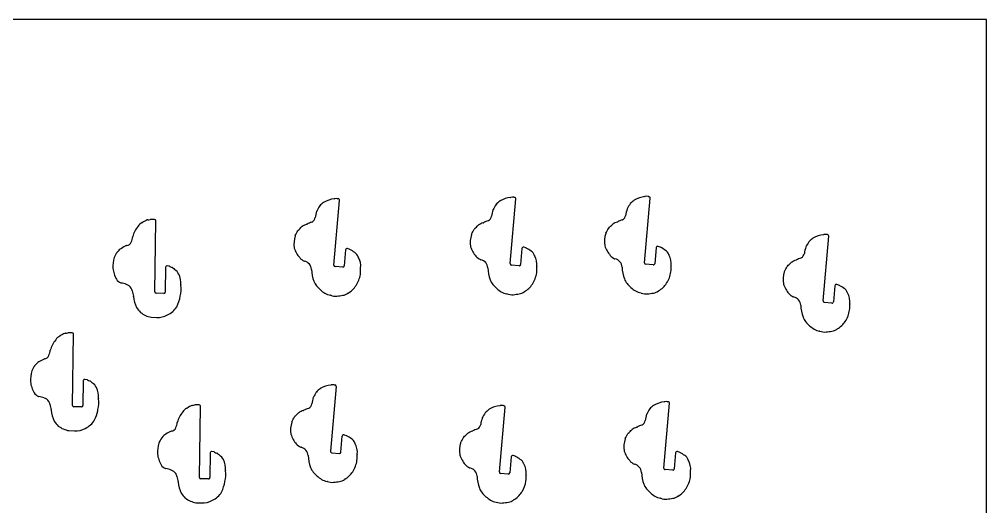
# Model space of a CAD drawing. Extents: x 0 to 821, y 0 to 548.
# Drawn here: x 543.2 to 820.6, y 408.6 to 548.2 of the extents above; entities that cross this region are included whole.
import ezdxf

# ---------------------------------------------------------------- set-up
doc = ezdxf.new("R2010")
doc.units = 0
doc.header["$MEASUREMENT"] = 0
doc.layers.add('WHITE', color=7, linetype='CONTINUOUS')

msp = doc.modelspace()

# ---------------------------------------------------------------- linework, layer by layer
at = {"layer": 'WHITE', "linetype": 'Continuous'}
for p, q in [((820.574183, 548.229817), (0, 548.229817)), ((820.574183, 0), (820.574183, 548.229817)), ((634.653925, 496.820281), (634.523657, 496.829866)), ((683.933925, 478.250281), (685.573533, 496.789747)), ((685.203925, 497.230281), (685.073466, 497.239589)), ((722.423925, 478.49028), (724.063925, 497.030281)), ((723.693533, 497.469747), (723.563925, 497.480281)), ((633.383925, 477.840281), (635.013935, 496.380382)), ((581.983925, 490.910281), (580.843925, 490.920281)), ((582.043863, 470.150344), (582.373925, 490.500281)), ((773.654402, 467.569678), (775.283925, 486.110281)), ((774.913533, 486.549747), (774.793925, 486.560281)), ((688.493925, 482.730281), (687.863662, 482.950108)), ((725.824126, 482.850411), (725.413925, 478.230281)), ((726.983925, 482.970281), (726.353925, 483.190281)), ((636.773925, 482.200281), (636.373924, 477.580278)), ((637.943925, 482.320281), (637.304125, 482.540409)), ((687.333925, 482.600281), (686.923924, 477.990282)), ((585.153949, 477.220091), (585.043925, 470.100281)), ((586.233545, 477.479729), (585.633925, 477.600281)), ((635.933925, 477.220281), (633.743526, 477.409759)), ((686.493925, 477.620281), (684.293526, 477.819759)), ((724.983527, 477.869759), (722.793925, 478.060281)), ((777.044126, 471.930411), (776.633925, 467.310281)), ((778.213925, 472.05028), (777.573925, 472.270281)), ((584.633925, 469.710281), (582.433925, 469.750281)), ((776.204405, 466.949681), (774.013925, 467.140281)), ((581.003745, 462.920047), (582.593925, 462.840281)), ((558.363925, 458.410281), (557.22432, 458.42032)), ((558.423925, 437.650281), (558.753925, 458.000281)), ((561.543925, 444.720281), (561.423925, 437.600281)), ((562.613925, 444.980281), (562.023949, 445.100092)), ((634.053924, 443.050282), (632.413925, 424.510281)), ((633.554234, 443.489742), (633.683925, 443.480281)), ((729.273925, 438.660281), (729.144043, 438.669752)), ((561.013925, 437.210281), (558.813864, 437.250345)), ((594.773925, 437.750281), (593.64442, 437.76033)), ((594.843925, 416.990281), (595.173863, 437.340346)), ((680.843925, 418.580281), (682.483924, 437.120282)), ((682.113925, 437.550281), (681.984043, 437.559752)), ((728.003925, 419.690281), (729.64398, 438.230024)), ((557.433925, 430.410281), (558.984382, 430.340471)), ((635.403446, 424.239882), (635.813925, 428.860281)), ((636.344125, 429.200409), (636.973925, 428.980281)), ((599.033925, 424.320281), (598.433949, 424.440092)), ((732.563925, 424.170281), (731.923662, 424.390108)), ((597.953925, 424.060281), (597.843925, 416.940281)), ((632.784319, 424.069815), (634.973925, 423.880281)), ((684.233925, 422.930281), (683.833924, 418.310278)), ((685.403925, 423.060281), (684.76367, 423.270325)), ((731.393925, 424.040281), (730.994391, 419.429676)), ((730.553925, 419.060281), (728.363448, 419.25988)), ((597.433925, 416.550281), (595.233864, 416.590345)), ((683.393925, 417.950281), (681.203922, 418.140281)), ((593.853925, 409.750281), (595.404164, 409.67967))]:
    msp.add_line(p, q, dxfattribs=at)
for centre, radius, start, end in [((634.519925, 488.652281), 8.2186, 96.9607, 119.571957), ((633.468015, 497.199151), 0.392844, 278.182161, 290.195133), ((634.033192, 495.519806), 1.37925, 73.102791, 108.146314), ((634.521808, 497.233531), 0.403669, 257.447805, 270.26248), ((634.619925, 496.425281), 0.39656, 353.499, 85.080338), ((685.045925, 489.054281), 8.21361, 96.7958, 119.397563), ((684.034101, 497.609504), 0.401309, 275.705633, 288.812919), ((684.611232, 495.930191), 1.37441, 73.813844, 109.011148), ((685.08539, 497.63147), 0.392063, 256.574605, 268.25713), ((685.17398, 496.82984), 0.401559, 354.269841, 85.723478), ((723.55661, 489.301243), 8.217878, 96.869443, 119.548965), ((722.565686, 497.855297), 0.395251, 271.16056, 282.965696), ((723.100258, 496.170475), 1.37401, 73.772372, 108.936327), ((723.571315, 497.882868), 0.402655, 257.509615, 268.948322), ((723.663892, 497.068944), 0.401897, 354.479427, 85.770494), ((650.336462, 481.622114), 24.7908, 148.080489, 151.870118), ((629.645546, 494.536252), 0.401043, 138.872091, 151.161937), ((638.268577, 486.007387), 12.5287, 128.880205, 135.428359), ((630.654581, 495.450638), 0.398246, 118.603478, 128.920725), ((679.376107, 493.514232), 0.399431, 148.945329, 158.570245), ((700.961163, 482.145166), 24.7949, 148.39241, 152.170986), ((680.174701, 494.919), 0.397495, 132.891527, 146.197086), ((688.833532, 486.411351), 12.5361, 128.881949, 135.421753), ((681.239926, 495.880643), 0.399528, 124.41127, 133.601219), ((726.561716, 490.841661), 9.569744, 161.360448, 172.503157), ((717.863406, 493.749808), 0.398946, 148.225541, 157.841348), ((739.45688, 482.394461), 24.795146, 148.417754, 152.196608), ((718.663925, 495.158281), 0.39753, 132.70086, 146.058), ((727.320925, 486.659281), 12.528678, 128.895496, 135.438), ((719.728872, 496.119924), 0.39971, 124.265657, 133.418088), ((626.214576, 491.75967), 1.851271, 300.838601, 349.426457), ((637.516155, 490.207967), 9.55889, 161.442339, 172.715693), ((628.845869, 493.15553), 0.402852, 157.409968, 166.413066), ((676.764264, 492.169484), 1.851543, 300.863628, 349.433892), ((688.066155, 490.617967), 9.55889, 161.442339, 172.715693), ((715.250724, 492.40516), 1.85005, 301.009254, 350.199253), ((582.70729, 484.1367), 7.242196, 138.974128, 165.254947), ((576.956213, 489.165691), 0.397971, 316.247481, 325.404023), ((579.642025, 487.53682), 2.74396, 116.131164, 149.251441), ((578.313378, 490.380066), 0.398299, 287.554449, 295.322779), ((582.751514, 483.693711), 7.631273, 111.989868, 124.003825), ((580.048993, 490.401199), 0.399856, 94.965529, 112.800535), ((579.741625, 495.058007), 4.26718, 273.664847, 283.591721), ((580.833925, 490.520281), 0.400125, 88.567904, 102.924), ((581.973925, 490.510281), 0.400125, 358.567904, 88.5679), ((540.72869, 573.705927), 119.060513, 313.811901, 314.537482), ((624.496457, 488.536957), 0.40078, 123.728181, 130.750256), ((626.646925, 485.636281), 4.01117, 104.487, 126.270008), ((625.562855, 489.916471), 0.404673, 281.493524, 298.164225), ((628.612741, 484.783807), 5.56619, 106.160465, 120.904944), ((626.963925, 490.524281), 0.406541, 284.177161, 299.413), ((673.981515, 487.906724), 0.397191, 132.372806, 150.705888), ((591.267925, 574.095281), 119.06, 313.826204, 314.544), ((675.051743, 488.950156), 0.394858, 123.453857, 132.817699), ((677.208456, 486.046677), 4.01117, 104.509601, 126.29503), ((676.108116, 490.31208), 0.393887, 284.012425, 299.780651), ((679.151157, 485.189062), 5.56481, 105.924782, 120.77583), ((677.510329, 490.918403), 0.394901, 286.776308, 301.064638), ((561.18625, 568.709305), 171.001, 331.429884, 331.96616), ((712.473883, 488.138436), 0.404043, 131.90629, 150.068643), ((629.735703, 574.323748), 119.068, 313.837488, 314.555687), ((713.547882, 489.194299), 0.395434, 124.571343, 133.823479), ((715.697506, 486.286431), 4.011393, 104.490864, 126.285971), ((714.599616, 490.552452), 0.393661, 283.835345, 299.64643), ((717.641519, 485.429165), 5.564702, 105.931234, 120.7738), ((716.001458, 491.15874), 0.395005, 286.568781, 300.818325), ((569.871251, 486.76674), 5.88517, 336.398369, 352.317334), ((629.704925, 483.928281), 7.76056, 162.978, 188.729448), ((622.669231, 486.103897), 0.396735, 153.68437, 165.966954), ((472.588914, 568.891723), 171.003564, 331.111888, 331.650113), ((623.437074, 487.5154), 0.394702, 135.935277, 153.763853), ((680.252814, 484.312923), 7.75652, 162.775236, 188.620676), ((673.225173, 486.493449), 0.39837, 151.99712, 163.019515), ((522.543022, 568.198055), 171.009791, 331.530973, 332.071029), ((718.742574, 484.55615), 7.755255, 162.795607, 188.570123), ((711.721643, 486.749725), 0.400092, 153.084418, 165.483859), ((778.541841, 475.74002), 12.528834, 128.90158, 135.443351), ((770.923925, 485.180281), 0.39829, 118.491645, 128.884), ((774.788491, 478.385228), 8.215352, 96.955026, 119.573185), ((773.784925, 486.935281), 0.395171, 271.271, 283.08074), ((774.319805, 485.250606), 1.373969, 73.777037, 108.917237), ((774.791119, 486.963686), 0.403415, 257.478766, 270.398414), ((774.883892, 486.148944), 0.401897, 354.479427, 85.770494), ((581.091808, 469.175186), 15.950708, 116.823136, 122.617504), ((574.074673, 483.049453), 0.402866, 95.764551, 116.606665), ((573.892774, 484.899266), 1.45587, 275.574965, 340.382134), ((622.430129, 482.766947), 0.396146, 182.382472, 192.677633), ((629.448648, 485.099128), 7.79014, 198.091556, 221.279486), ((672.971635, 483.247444), 0.3997, 194.068829, 203.19758), ((680.007012, 485.485009), 7.78055, 197.927899, 221.105375), ((687.734169, 482.570197), 0.401373, 71.178207, 175.701599), ((688.396925, 482.339281), 0.402852, 67.0629, 76.067241), ((683.711925, 473.594281), 10.3221, 52.9278, 62.024816), ((711.469638, 483.47678), 0.403017, 190.915584, 201.34448), ((718.501277, 485.726191), 7.78493, 197.925909, 221.090252), ((726.223744, 482.810343), 0.401622, 71.086619, 174.274218), ((726.886353, 482.582949), 0.399432, 66.832336, 75.860989), ((722.245762, 473.805895), 10.326473, 52.97534, 62.315299), ((777.783579, 479.92622), 9.560576, 161.370739, 172.525036), ((769.113565, 482.880101), 0.402313, 156.603101, 165.580865), ((790.617636, 471.370069), 24.79164, 148.129622, 151.919299), ((769.911724, 484.261944), 0.400656, 137.924567, 150.368209), ((579.343459, 477.308746), 9.309485, 163.134637, 182.640697), ((574.342211, 478.775609), 4.098045, 138.896698, 162.47459), ((570.939952, 481.718812), 0.401008, 321.602503, 331.880788), ((573.642381, 480.127492), 2.735534, 114.82372, 149.160698), ((626.424759, 482.349477), 3.70434, 220.174979, 245.078554), ((637.173743, 482.160343), 0.401808, 71.065406, 174.295667), ((637.846925, 481.929281), 0.402852, 67.0629, 76.067241), ((633.161925, 473.184281), 10.3221, 52.9278, 62.024816), ((638.392785, 479.631753), 2.04477, 16.418814, 60.993821), ((640.735785, 480.326736), 0.399151, 197.047324, 211.117253), ((636.153951, 477.591492), 4.93703, 353.00153, 30.813446), ((676.974401, 482.7599), 3.70434, 220.183543, 245.086035), ((688.942785, 480.041753), 2.04477, 16.418814, 60.993821), ((691.294444, 480.737575), 0.407678, 196.803348, 210.649804), ((686.703818, 478.000414), 4.93703, 353.014131, 30.81837), ((715.464326, 482.99999), 3.704731, 220.183264, 245.09802), ((727.436775, 480.289794), 2.038252, 16.237949, 59.738801), ((729.783497, 480.980668), 0.408105, 197.235849, 211.084312), ((725.196974, 478.226693), 4.941715, 353.180241, 30.974295), ((768.879223, 474.512789), 5.565739, 106.117482, 120.870369), ((767.237925, 480.245281), 0.397409, 284.012, 299.534482), ((766.481305, 481.485509), 1.85005, 300.988245, 350.18022), ((585.553104, 477.209244), 0.399302, 78.322317, 178.443384), ((586.150325, 477.091008), 0.39753, 55.766759, 77.916054), ((587.576374, 479.283282), 2.21785, 237.169681, 256.113371), ((586.945925, 476.739281), 0.403033, 48.320425, 75.906), ((625.040923, 479.343784), 0.395572, 243.406404, 255.777848), ((624.41294, 476.451005), 2.564857, 3.116365, 78.056305), ((633.783897, 477.808922), 0.401199, 175.517074, 264.22482), ((635.973925, 477.620281), 0.401995, 264.289407, 354.289), ((675.583925, 479.760281), 0.398121, 244.722, 258.34899), ((674.966951, 476.855816), 2.571069, 3.21404, 77.954431), ((684.333897, 478.218922), 0.401199, 175.517074, 264.22482), ((686.523925, 478.020281), 0.401123, 265.710847, 355.711), ((680.164271, 476.885426), 11.4483, 353.702162, 2.226929), ((692.003771, 477.363556), 0.401229, 174.795752, 184.757584), ((714.072622, 480.00089), 0.398459, 245.025266, 258.609109), ((713.456925, 477.096281), 2.570713, 3.21107, 77.942575), ((727.052925, 477.742281), 11.040835, 182.606041, 200.533), ((722.823925, 478.460281), 0.401123, 175.711, 265.710847), ((725.019277, 478.264249), 0.396107, 264.821854, 355.080545), ((718.653749, 477.113691), 11.449038, 353.713287, 2.283834), ((730.487925, 477.549281), 0.394772, 166.731, 177.001119), ((612.913428, 558.720448), 171.003, 331.074328, 331.612536), ((763.71399, 477.2444), 0.400831, 136.539522, 153.986841), ((681.410864, 563.823839), 119.056, 313.539449, 314.261368), ((764.803925, 478.300281), 0.396985, 130.995899, 139.086), ((766.915888, 475.366013), 4.010772, 104.470815, 126.263795), ((765.833185, 479.636923), 0.395648, 281.734189, 298.744983), ((575.353925, 477.239281), 5.322216, 183.872531, 201.259), ((576.24781, 476.820725), 6.045856, 194.474947, 210.412181), ((605.879925, 498.084281), 28.12951, 228.427, 229.827746), ((588.037413, 476.846201), 0.396989, 220.139284, 228.323632), ((586.153373, 473.979326), 3.038319, 25.147074, 57.777151), ((582.634941, 472.424674), 6.884473, 357.633092, 24.416077), ((638.001989, 477.098896), 11.0397, 182.639805, 200.682936), ((633.312502, 476.30714), 7.75934, 326.108357, 351.525581), ((629.604237, 476.476117), 11.4583, 353.422805, 2.22153), ((641.453771, 476.953556), 0.401229, 174.795752, 184.757584), ((688.565899, 477.480879), 11.0424, 182.496107, 200.519532), ((683.860925, 476.713281), 7.75864, 326.139, 351.97087), ((722.347925, 476.944281), 7.762169, 326.144087, 351.97), ((769.974925, 473.658281), 7.760546, 162.978658, 188.732), ((762.944157, 475.834788), 0.401295, 154.01009, 166.27374), ((573.387792, 475.335479), 2.832424, 213.790383, 247.935997), ((572.4911, 473.073835), 0.400007, 245.27854, 260.299852), ((571.84382, 467.756874), 4.95671, 65.571466, 83.281618), ((574.085925, 472.620281), 0.399688, 241.254468, 252.269), ((573.417468, 470.217334), 2.09486, 29.862058, 74.871239), ((582.383925, 470.884281), 7.236492, 344.415648, 9.34928), ((589.909853, 472.152018), 0.396485, 181.685755, 193.44109), ((631.226608, 474.365247), 3.7391, 198.162588, 221.450471), ((635.453904, 477.471047), 8.97587, 218.445942, 239.09594), ((634.372901, 475.388713), 6.36927, 299.029527, 327.647484), ((681.773039, 474.771931), 3.73423, 198.125355, 221.448579), ((686.002589, 477.882703), 8.97587, 218.459446, 239.107923), ((684.90311, 475.779824), 6.37608, 299.302394, 327.886611), ((720.267325, 475.015142), 3.733902, 197.864247, 221.114577), ((724.489209, 478.133922), 8.975598, 218.39102, 239.131268), ((723.415523, 476.040613), 6.374054, 299.087321, 327.543592), ((762.699925, 472.501281), 0.396174, 183.060648, 193.25), ((769.724596, 474.807205), 7.788222, 197.922879, 221.077242), ((777.443744, 471.890343), 0.401622, 71.086619, 174.274218), ((778.115345, 471.659952), 0.402585, 66.868165, 75.825947), ((773.475792, 462.885872), 10.32648, 52.974138, 62.315506), ((575.592212, 471.434658), 0.398184, 205.954071, 214.42171), ((573.947858, 470.21176), 1.651425, 7.936435, 37.172267), ((583.944925, 471.513281), 8.43009, 187.316, 198.132), ((575.558149, 468.751727), 0.39989, 8.343059, 20.194952), ((585.416, 469.780551), 9.511863, 185.857919, 205.539837), ((582.443925, 470.150281), 0.400125, 179.991, 268.567904), ((584.643925, 470.110281), 0.400125, 268.568, 358.567904), ((578.113408, 470.937266), 11.416997, 333.877089, 349.92571), ((632.901925, 473.067281), 3.88728, 238.033, 262.937573), ((632.36847, 468.810723), 0.402638, 70.280787, 82.075167), ((633.971925, 473.177281), 4.24903, 249.794, 274.201672), ((629.341829, 511.338086), 42.6853, 276.647669, 278.924312), ((635.50514, 472.276165), 3.14028, 278.394474, 307.66358), ((637.681157, 469.483474), 0.400373, 122.905022, 129.976836), ((683.475337, 473.469387), 3.89231, 237.677395, 262.597642), ((682.933925, 469.217281), 0.394264, 70.790518, 84.1856), ((684.5047, 473.579723), 4.24237, 250.142591, 274.45283), ((679.885925, 511.746281), 42.6839, 276.657, 278.934), ((686.070354, 472.693199), 3.14451, 278.121544, 307.24819), ((688.195905, 469.869778), 0.389891, 116.213454, 124.757193), ((721.960137, 473.711779), 3.883514, 237.684295, 262.665465), ((721.38449, 469.470014), 0.398121, 64.812318, 78.427271), ((722.994837, 473.830952), 4.252246, 250.192625, 274.165066), ((718.441791, 511.995298), 42.683166, 276.540553, 278.843294), ((724.545925, 472.926281), 3.14028, 278.38, 307.638), ((726.69628, 470.115479), 0.398943, 117.152465, 125.678592), ((766.687742, 472.084497), 3.710379, 220.197017, 245.06897), ((778.660925, 469.364281), 2.045951, 16.356689, 59.668), ((781.006081, 470.055764), 0.399035, 196.796549, 211.043866), ((776.423986, 467.321783), 4.93672, 353.00158, 30.805261), ((765.292153, 469.081112), 0.398584, 245.001979, 258.681465), ((764.682925, 466.181281), 2.564574, 3.10808, 78.050331), ((778.270893, 466.822979), 11.038601, 182.60989, 200.538235), ((774.048974, 467.534834), 0.396107, 174.95335, 264.923584), ((776.243405, 467.339333), 0.391599, 264.284442, 355.745368), ((769.873765, 466.193828), 11.459018, 353.719648, 2.279416), ((781.723787, 466.683747), 0.401528, 174.779207, 184.880487), ((582.19377, 468.758291), 6.181411, 209.871282, 226.697569), ((582.111157, 469.581099), 6.752479, 232.003648, 260.560804), ((582.986496, 468.32024), 5.494003, 265.902461, 299.530022), ((583.073107, 469.180901), 6.220266, 294.923527, 328.278939), ((773.575713, 466.044967), 7.767255, 325.985364, 351.823517), ((771.498925, 464.081281), 3.740105, 197.601685, 220.947), ((775.695398, 467.226941), 8.979128, 218.558312, 239.248041), ((774.635268, 465.120472), 6.374193, 299.088462, 327.545898), ((559.158098, 451.201943), 7.63348, 112.200302, 124.13696), ((556.429892, 457.901402), 0.399857, 93.673388, 112.974155), ((556.126509, 462.556582), 4.265199, 273.733935, 283.523184), ((557.216201, 458.019228), 0.401174, 88.840253, 103.304762), ((558.353925, 458.010281), 0.400125, 358.568, 88.567904), ((773.203046, 462.782562), 3.887477, 237.322658, 262.325206), ((772.642338, 458.537838), 0.394264, 70.512376, 83.952787), ((774.214397, 462.911831), 4.253663, 250.204955, 274.307971), ((769.623925, 501.070281), 42.683441, 276.605518, 278.895), ((775.782356, 462.009342), 3.140307, 278.08121, 307.260054), ((777.957037, 459.218682), 0.399528, 123.910523, 133.187681), ((559.087925, 451.627281), 7.24173, 138.979, 165.585918), ((553.338142, 456.667503), 0.405412, 314.890517, 325.878131), ((556.014925, 455.031281), 2.73234, 115.841, 148.962414), ((554.645452, 457.850544), 0.401954, 296.366722, 304.720728), ((546.253343, 454.226246), 5.875086, 336.572352, 352.21012), ((550.013925, 447.611281), 2.7366, 115.539, 148.778513), ((557.504575, 436.693576), 15.9495, 116.958499, 122.930413), ((550.451885, 450.549182), 0.402241, 95.369219, 116.254656), ((550.277137, 452.403207), 1.460001, 275.388576, 339.43558), ((555.722925, 444.800281), 9.3088, 163.143, 182.648729), ((550.73274, 446.277068), 4.10493, 139.011068, 162.672032), ((547.323796, 449.215619), 0.396101, 321.593437, 332.026233), ((551.746925, 444.727281), 5.33486, 183.839, 201.518283), ((561.942925, 444.709281), 0.399122, 78.2871, 178.420817), ((562.528565, 444.592211), 0.397347, 55.513841, 77.594767), ((563.957476, 446.78257), 2.218023, 237.125919, 256.082038), ((563.326892, 444.238422), 0.403108, 48.483358, 76.064789), ((582.259925, 465.584281), 28.1295, 228.4273, 229.828), ((564.388865, 444.377436), 0.397538, 226.26232, 235.573399), ((562.537925, 441.475281), 3.04495, 25.1562, 57.718737), ((552.626242, 444.348105), 6.05159, 195.111471, 210.899898), ((549.775418, 442.828553), 2.82958, 214.14419, 247.741645), ((559.015876, 439.92109), 6.8942, 357.665903, 24.404893), ((649.441163, 428.395166), 24.7949, 148.39241, 152.170986), ((628.654701, 441.169), 0.397495, 132.891527, 146.197086), ((637.310925, 432.669281), 12.528678, 128.894, 135.439216), ((629.717925, 442.129281), 0.399526, 124.064, 133.208971), ((633.547339, 435.311331), 8.218, 96.87341, 119.551766), ((632.508089, 443.868445), 0.402062, 277.970577, 289.754989), ((633.075428, 442.180129), 1.37914, 73.198346, 108.230133), ((633.566857, 443.891597), 0.402053, 256.658516, 268.200911), ((633.653925, 443.080281), 0.401123, 355.711, 85.710847), ((548.860985, 440.578116), 0.400508, 246.864109, 263.181531), ((548.231925, 435.255281), 4.95937, 65.558879, 83.2663), ((550.489925, 440.107281), 0.394975, 238.564, 248.34495), ((549.805839, 437.71143), 2.099038, 29.964757, 75.138692), ((551.992925, 438.878281), 0.387184, 197.814, 205.788494), ((550.327731, 437.71267), 1.651635, 7.91843, 37.139741), ((558.763925, 438.386281), 7.23592, 344.721, 9.337331), ((566.303705, 439.598143), 0.401569, 173.971977, 185.41068), ((636.546155, 436.867967), 9.55889, 161.442339, 172.715693), ((627.856107, 439.764232), 0.399431, 148.945329, 158.570245), ((729.136925, 430.501281), 8.20928, 96.9477, 119.585), ((728.088105, 439.048448), 0.402059, 277.977336, 289.752757), ((728.675374, 437.370148), 1.37604, 73.606701, 109.149516), ((729.201555, 439.062681), 0.397116, 249.692466, 261.672879), ((729.248946, 438.26453), 0.396538, 355.007816, 86.388496), ((560.322925, 439.013281), 8.4279, 187.315, 198.137132), ((551.93768, 436.255028), 0.399528, 7.857605, 19.706781), ((561.798882, 437.270702), 9.51409, 185.797549, 205.667698), ((558.823925, 437.650281), 0.400062, 180, 268.559), ((561.023925, 437.610281), 0.400125, 268.567904, 358.568), ((554.485925, 438.415281), 11.4237, 334.239, 348.103), ((554.482925, 438.407281), 11.424989, 348.145359, 350.285661), ((595.503925, 430.969281), 7.2372, 138.971, 165.593419), ((589.73235, 435.971809), 0.400887, 321.101444, 331.372544), ((592.441505, 434.376565), 2.74329, 116.119489, 149.236651), ((591.113993, 437.209981), 0.389172, 287.927588, 295.912721), ((595.554111, 430.53476), 7.63159, 112.012609, 124.022811), ((592.848881, 437.241188), 0.400142, 94.994955, 112.817098), ((592.547532, 441.898382), 4.266902, 273.581012, 283.510696), ((593.636909, 437.360214), 0.400187, 88.92459, 103.366336), ((594.773925, 437.350281), 0.400062, 358.577, 90), ((539.747925, 520.355281), 119.060084, 313.82613, 314.544), ((623.536627, 435.204072), 0.402641, 123.534165, 132.738999), ((625.669172, 432.287596), 4.01523, 104.204363, 125.909833), ((624.58787, 436.570764), 0.402328, 283.810421, 299.207884), ((627.634016, 431.439878), 5.56481, 105.955399, 120.804757), ((625.9879, 437.176881), 0.403719, 286.758962, 300.766877), ((625.243925, 438.419281), 1.85184, 300.882, 349.442), ((677.104426, 435.264976), 0.401043, 138.629573, 150.839829), ((685.728577, 426.737387), 12.5287, 128.880205, 135.428359), ((678.116334, 436.17496), 0.403771, 118.471631, 128.608106), ((681.977712, 429.391377), 8.20928, 96.953234, 119.591633), ((680.928105, 437.938448), 0.402059, 277.977336, 289.752757), ((681.515508, 436.250111), 1.38557, 73.738516, 109.018578), ((682.041189, 437.952816), 0.397197, 249.716776, 261.727916), ((682.083925, 437.150281), 0.401123, 355.711, 85.710847), ((744.984252, 423.520349), 24.7838, 148.227872, 151.987844), ((724.265233, 436.375895), 0.401043, 138.804232, 151.041821), ((732.936336, 427.890543), 12.5326, 129.147943, 135.722144), ((725.232936, 437.274493), 0.394978, 112.17036, 121.903723), ((558.563925, 436.269281), 6.18472, 210.292, 227.222996), ((559.455543, 436.682571), 6.22385, 295.181711, 328.712612), ((582.672925, 433.600281), 5.88025, 336.225437, 351.882), ((628.732925, 430.567281), 7.755786, 162.802, 188.57934), ((621.708206, 432.761841), 0.396735, 153.352502, 165.605794), ((471.004553, 514.39484), 170.996394, 331.55236, 332.092449), ((622.467344, 434.161576), 0.4049, 132.512868, 150.555816), ((684.975925, 430.937281), 9.55889, 161.438, 172.708807), ((676.282097, 433.836211), 0.394975, 148.891535, 158.624823), ((697.861386, 422.475779), 24.7813, 148.401208, 152.18214), ((720.839444, 433.607995), 1.847948, 300.744446, 349.158508), ((732.140044, 432.066623), 9.56046, 161.498121, 172.826919), ((723.444115, 434.95096), 0.399431, 148.395809, 158.014069), ((558.484876, 437.088087), 6.76, 232.435212, 261.056165), ((559.377925, 435.821281), 5.49492, 265.893, 299.740222), ((593.879171, 416.007386), 15.9523, 116.770898, 122.773143), ((586.872017, 429.889194), 0.402241, 95.388143, 116.288157), ((586.690925, 431.737281), 1.45461, 275.654112, 339.579), ((674.087516, 426.357177), 4.01523, 104.179987, 125.885423), ((672.993969, 430.63601), 0.401296, 285.900377, 303.244436), ((676.039882, 425.499986), 5.57043, 105.787855, 120.484611), ((674.395495, 431.241136), 0.402052, 288.685328, 304.622193), ((673.680076, 432.498371), 1.847399, 300.724291, 349.143382), ((635.337925, 515.535281), 119.06, 313.826204, 314.544), ((719.153925, 430.420281), 0.396989, 130.914, 139.191211), ((721.243347, 427.475135), 4.00634, 104.153478, 125.903768), ((720.153496, 431.745876), 0.401444, 285.935784, 303.31142), ((723.235393, 426.625417), 5.57528, 106.158016, 120.879556), ((721.590602, 432.365938), 0.396599, 283.600642, 299.207723), ((587.140993, 425.614214), 4.09787, 138.870197, 162.449485), ((583.743497, 428.555238), 0.396187, 321.694167, 332.095178), ((586.434925, 426.961281), 2.73234, 115.841, 148.968707), ((621.451511, 429.507937), 0.3997, 194.141781, 203.235014), ((628.495122, 431.730666), 7.78381, 197.807249, 221.042041), ((636.213743, 428.820343), 0.401808, 71.065406, 174.295667), ((636.880925, 428.601281), 0.390244, 66.9171, 76.213022), ((632.191925, 419.844281), 10.322133, 52.9278, 62.024816), ((637.430721, 426.29396), 2.039, 16.696766, 61.158751), ((519.823443, 509.208691), 171.002265, 331.269712, 331.811396), ((670.889638, 428.235022), 0.397191, 132.007256, 150.366112), ((588.177925, 514.425281), 119.06, 313.826204, 314.544), ((671.998925, 429.305281), 0.404042, 130.986, 139.117944), ((724.324925, 425.774281), 7.76202, 162.955, 188.773), ((717.291925, 427.925281), 0.40752, 151.44, 162.249813), ((566.983443, 510.318691), 171.002265, 331.269712, 331.811396), ((718.049638, 429.345022), 0.397191, 132.007256, 150.366112), ((592.133658, 424.149401), 9.30048, 163.120335, 182.705987), ((598.352925, 424.049281), 0.399122, 78.2871, 178.420817), ((625.4544, 429.009902), 3.70434, 220.183573, 245.086071), ((624.066925, 426.019281), 0.407632, 244.881, 258.191476), ((623.44695, 423.105821), 2.571064, 3.207683, 77.954397), ((632.813968, 424.470715), 0.401995, 174.351573, 265.770425), ((639.777925, 426.979281), 0.406536, 194.167501, 209.413), ((635.186857, 424.235713), 4.94197, 353.192624, 30.981225), ((677.164925, 424.664281), 7.76202, 162.955, 188.773), ((670.131925, 426.815281), 0.40752, 151.44, 162.249813), ((717.047925, 424.625281), 0.395728, 185.054, 193.982671), ((724.072635, 426.932175), 7.7886, 197.966916, 221.222171), ((731.794169, 424.010197), 0.401373, 71.178207, 175.701599), ((588.156815, 424.066916), 5.32522, 183.839629, 201.561202), ((589.050098, 423.655626), 6.04677, 194.810584, 210.568834), ((598.948565, 423.932211), 0.397347, 55.513841, 77.594767), ((600.377476, 426.12257), 2.218023, 237.125919, 256.082038), ((599.746892, 423.578422), 0.403108, 48.483358, 76.064789), ((618.679925, 444.924281), 28.1295, 228.4273, 229.828), ((600.833925, 423.690281), 0.396989, 220.931529, 229.086), ((598.952328, 420.821555), 3.03775, 25.089963, 57.736368), ((595.434873, 419.263035), 6.88465, 357.647376, 24.42349), ((637.047946, 423.729797), 11.0444, 182.491489, 200.512469), ((635.004359, 424.280248), 0.401123, 265.648609, 354.224421), ((632.337418, 422.963525), 7.76212, 326.151713, 351.972697), ((628.644111, 423.133976), 11.4483, 353.709463, 2.232187), ((640.477609, 423.557954), 0.394494, 166.517019, 176.814167), ((669.887925, 423.515281), 0.395728, 185.054, 193.982671), ((676.912598, 425.822288), 7.7886, 197.967793, 221.222504), ((684.629176, 422.89719), 0.396634, 70.178582, 175.214326), ((685.255925, 422.689281), 0.399431, 58.618, 68.251864), ((680.662419, 413.888405), 10.3261, 53.230175, 62.290599), ((685.847842, 420.36756), 2.05056, 16.490774, 60.946687), ((721.03321, 424.207947), 3.70754, 220.50921, 245.294228), ((732.415925, 423.799281), 0.399431, 58.618, 68.251864), ((727.827532, 415.005321), 10.3176, 53.227248, 62.297878), ((733.007828, 421.477607), 2.05056, 16.489387, 60.931951), ((735.352071, 422.173797), 0.394881, 196.804687, 211.053007), ((730.773948, 419.439471), 4.93764, 352.907776, 30.831773), ((586.184733, 422.177097), 2.83369, 214.296014, 248.010674), ((585.286872, 419.915752), 0.400911, 245.983859, 260.935654), ((584.642925, 414.597281), 4.95671, 65.553695, 83.2711), ((586.882382, 419.462195), 0.399677, 241.91126, 252.798497), ((586.216372, 417.059245), 2.094073, 29.788295, 74.83491), ((595.183663, 417.725324), 7.23592, 344.72885, 9.34561), ((602.709944, 418.988383), 0.396303, 181.150849, 192.832932), ((630.256925, 421.024281), 3.739083, 198.147, 221.432913), ((673.884766, 423.079469), 3.70434, 220.17481, 245.078817), ((672.460084, 420.098584), 0.402302, 250.20831, 261.979286), ((671.867939, 417.186994), 2.569747, 2.97484, 77.960557), ((688.192071, 421.063797), 0.394881, 196.804687, 211.053007), ((683.611902, 418.329095), 4.93959, 352.920167, 30.823347), ((719.660498, 421.197491), 0.399063, 243.688273, 255.967659), ((719.032937, 418.301056), 2.564807, 3.099275, 78.056005), ((728.398885, 419.654841), 0.396548, 174.872607, 264.872965), ((730.594481, 419.459225), 0.401, 264.19529, 355.774143), ((736.073925, 418.800281), 0.401123, 175.775371, 184.289), ((588.387855, 418.283326), 0.398943, 207.425618, 215.817383), ((586.747731, 417.05267), 1.651635, 7.91843, 37.139741), ((596.742843, 418.353918), 8.4279, 187.319368, 198.140575), ((595.243925, 416.990281), 0.400062, 180, 268.559), ((597.443925, 416.950281), 0.400125, 268.567904, 358.568), ((634.457395, 424.162942), 8.97543, 218.709406, 239.364252), ((631.96229, 419.717049), 3.88044, 237.611618, 262.473091), ((634.535221, 418.936177), 3.14028, 278.392983, 307.668421), ((636.683925, 416.124281), 0.399035, 116.820509, 125.155), ((633.397402, 422.043547), 6.37173, 299.179087, 327.713397), ((685.459947, 417.8408), 11.038, 182.702499, 200.694013), ((681.243925, 418.540281), 0.401995, 174.289407, 264.289), ((683.433925, 418.350281), 0.401995, 264.289407, 354.289), ((677.064237, 417.216116), 11.4583, 353.707735, 2.22155), ((688.913925, 417.690281), 0.401123, 175.711962, 184.289), ((732.619886, 418.950113), 11.0377, 182.650322, 200.690789), ((727.930925, 418.153281), 7.75864, 326.139, 351.976024), ((724.224237, 418.326116), 11.4583, 353.707735, 2.22155), ((588.349978, 415.639129), 0.394454, 1.585097, 13.303347), ((598.211874, 416.638765), 9.51908, 185.961931, 205.837639), ((590.915494, 417.785451), 11.4191, 334.055468, 350.086241), ((631.409953, 415.46897), 0.403485, 70.587658, 83.734993), ((633.008496, 419.837805), 4.24865, 249.837521, 274.124421), ((628.379258, 457.997835), 42.6839, 276.638981, 278.914513), ((678.683039, 415.101931), 3.73423, 198.125355, 221.448579), ((680.773836, 417.050528), 7.756675, 328.169712, 351.920012), ((725.843039, 416.211931), 3.73423, 198.125355, 221.448579), ((730.072589, 419.322703), 8.97587, 218.459446, 239.107923), ((728.980513, 417.227051), 6.37366, 299.13424, 327.796204), ((594.970695, 415.626276), 6.18101, 210.489671, 227.355958), ((594.917783, 416.418165), 6.75222, 232.244252, 260.934885), ((595.876588, 416.032123), 6.21933, 295.859575, 328.576183), ((682.912634, 418.212646), 8.97587, 218.458978, 239.109013), ((680.382064, 413.790559), 3.88312, 237.652103, 262.630475), ((682.980925, 413.023281), 3.14425, 278.102, 307.24531), ((685.143925, 410.215281), 0.40078, 123.349971, 130.446), ((681.827044, 416.112904), 6.36662, 299.102473, 327.792343), ((680.711925, 416.950281), 7.7573, 326.949, 329.04), ((727.545308, 414.909406), 3.89231, 237.677905, 262.599818), ((726.986402, 410.65147), 0.402189, 70.042449, 81.768609), ((728.567265, 415.020519), 4.24407, 250.114465, 274.540373), ((723.941823, 453.18575), 42.6853, 276.674706, 278.952148), ((730.140925, 414.133281), 3.14425, 278.102, 307.24531), ((732.302371, 411.324262), 0.400551, 123.108973, 130.182372), ((595.785716, 415.160365), 5.49396, 266.01763, 300.683452), ((679.826402, 409.54147), 0.402189, 70.042449, 81.768609), ((681.407265, 413.910519), 4.24407, 250.114465, 274.540373), ((676.781823, 452.07575), 42.6853, 276.674706, 278.952148)]:
    msp.add_arc(centre, radius, start, end, dxfattribs=at)

doc.saveas('drawing.dxf')
